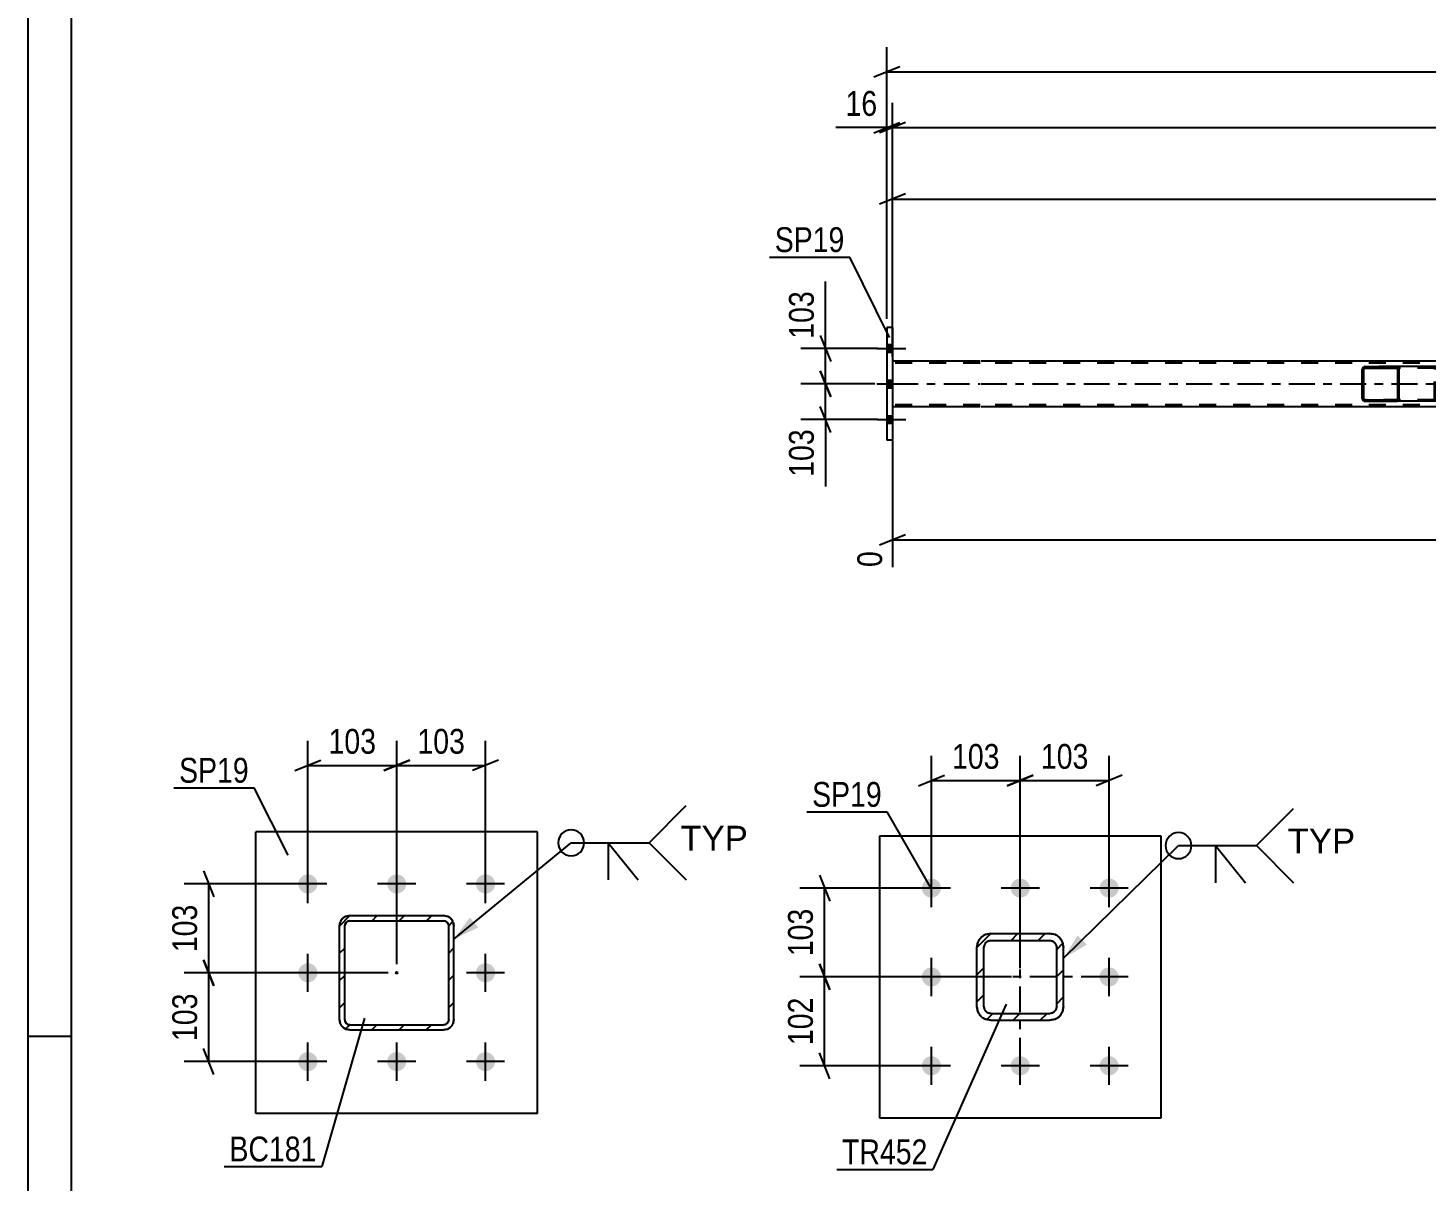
# Model space of a CAD drawing. Header units: millimetres. Extents: x 0 to 841, y 0 to 594.
# Drawn here: x 0 to 161.3, y 132.3 to 265.4 of the extents above; entities that cross this region are included whole.
import ezdxf

# ---------------------------------------------------------------- set-up
doc = ezdxf.new("R2010")
doc.units = ezdxf.units.MM
doc.linetypes.add('DXK_LINE_DOT2', pattern=[3.9198, 1.9599, -1.9599])
doc.linetypes.add('DXK_LINE_DOT3', pattern=[5.9187, 2.979, -0.9799, 0.9799, -0.9799])
doc.styles.add('Arial', font='ARIAL.TTF', dxfattribs={"height": 0.2})
doc.styles.add('Arial Narrow', font='ARIALN.TTF', dxfattribs={"height": 0.2})

# ---------------------------------------------------------------- blocks, each defined once
blk = doc.blocks.new('Unknown-318889209-1133')
at = {"color": 5, "linetype": 'Continuous'}
for p, q in [((0, 594), (0, 0)), ((5, 589), (5, 5)), ((5, 149), (0, 149))]:
    blk.add_line(p, q, dxfattribs=at)
blk = doc.blocks.new('Bolt-318889209-7528 - 7457')
at = {"linetype": 'Continuous'}
for points in [[(104.23, 165.03, -1), (104.23, 167.23, -1)], [(114.48, 165.03, -1), (114.48, 167.23, -1)], [(124.73, 165.03, -1), (124.73, 167.23, -1)], [(104.23, 154.78, -1), (104.23, 156.98, -1)], [(124.73, 154.78, -1), (124.73, 156.98, -1)], [(104.23, 144.53, -1), (104.23, 146.73, -1)], [(114.48, 144.53, -1), (114.48, 146.73, -1)], [(124.73, 144.53, -1), (124.73, 146.73, -1)]]:
    blk.add_hatch(color=1, dxfattribs=at).paths.add_polyline_path(points)
at = {"color": 1, "linetype": 'Continuous'}
for p, q in [((104.23, 163.93), (104.23, 168.33)), ((114.48, 163.93), (114.48, 168.33)), ((124.73, 163.93), (124.73, 168.33)), ((106.43, 166.13), (102.03, 166.13)), ((116.68, 166.13), (112.28, 166.13)), ((126.93, 166.13), (122.53, 166.13)), ((104.23, 153.68), (104.23, 158.08)), ((124.73, 153.68), (124.73, 158.08)), ((106.43, 155.88), (102.03, 155.88)), ((126.93, 155.88), (122.53, 155.88)), ((104.23, 143.43), (104.23, 147.83)), ((114.48, 143.43), (114.48, 147.83)), ((124.73, 143.43), (124.73, 147.83)), ((106.43, 145.63), (102.03, 145.63)), ((116.68, 145.63), (112.28, 145.63)), ((126.93, 145.63), (122.53, 145.63))]:
    blk.add_line(p, q, dxfattribs=at)
blk = doc.blocks.new('Part-318889209-7542 - 7457')
at = {"color": 2, "linetype": 'Continuous'}
for p, q in [((130.73, 172.13), (98.23, 172.13)), ((98.23, 172.13), (98.23, 139.63)), ((130.73, 139.63), (130.73, 172.13)), ((98.23, 139.63), (130.73, 139.63))]:
    blk.add_line(p, q, dxfattribs=at)
blk = doc.blocks.new('Part-318889209-7627 - 7457')
at = {"linetype": 'Continuous'}
h = blk.add_hatch(dxfattribs=at)
h.set_pattern_fill('', scale=0.7, style=0, pattern_type=0)
h.set_pattern_definition([(45, (111.0782, 160.8838), (-1.57154, 1.57154), [])])
h.paths.add_polyline_path([(117.88, 160.88), (111.08, 160.88), (110.47, 160.76), (109.95, 160.42), (109.6, 159.9), (109.48, 159.28), (109.48, 152.48), (109.6, 151.87), (109.95, 151.35), (110.47, 151.01), (111.08, 150.88), (117.88, 150.88), (118.49, 151.01), (119.01, 151.35), (119.36, 151.87), (119.48, 152.48), (119.48, 159.28), (119.36, 159.9), (119.01, 160.42), (118.49, 160.76)])
h.paths.add_polyline_path([(118.62, 159.59), (118.68, 159.28), (118.68, 152.48), (118.62, 152.18), (118.44, 151.92), (118.18, 151.74), (117.88, 151.68), (111.08, 151.68), (110.77, 151.74), (110.51, 151.92), (110.34, 152.18), (110.28, 152.48), (110.28, 159.28), (110.34, 159.59), (110.51, 159.85), (110.77, 160.02), (111.08, 160.08), (117.88, 160.08), (118.18, 160.02), (118.44, 159.85)])
at = {"color": 7, "linetype": 'DXK_LINE_DOT3'}
for p, q in [((114.48, 145.88), (114.48, 165.88)), ((124.48, 155.88), (104.48, 155.88))]:
    blk.add_line(p, q, dxfattribs=at)
at = {"color": 7, "linetype": 'DXK_LINE_DOT2'}
for p, q in [((109.48, 159.28), (109.6, 159.9)), ((110.47, 160.76), (111.08, 160.88)), ((111.08, 160.08), (110.77, 160.02)), ((111.08, 160.88), (117.88, 160.88)), ((111.08, 160.08), (117.88, 160.08)), ((117.88, 160.88), (118.49, 160.76)), ((118.18, 160.02), (117.88, 160.08)), ((119.36, 159.9), (119.48, 159.28)), ((109.48, 152.48), (109.48, 159.28)), ((110.34, 159.59), (110.28, 159.28)), ((110.28, 152.48), (110.28, 159.28)), ((118.68, 159.28), (118.62, 159.59)), ((118.68, 152.48), (118.68, 159.28)), ((119.48, 152.48), (119.48, 159.28)), ((109.6, 151.87), (109.48, 152.48)), ((110.28, 152.48), (110.34, 152.18)), ((110.77, 151.74), (111.08, 151.68)), ((111.08, 151.68), (117.88, 151.68)), ((117.88, 151.68), (118.18, 151.74)), ((118.62, 152.18), (118.68, 152.48)), ((119.48, 152.48), (119.36, 151.87)), ((111.08, 150.88), (110.47, 151.01)), ((111.08, 150.88), (117.88, 150.88)), ((118.49, 151.01), (117.88, 150.88))]:
    blk.add_line(p, q, dxfattribs=at)
at = {"color": 2, "linetype": 'Continuous'}
for p, q in [((109.6, 159.9), (109.48, 159.28)), ((111.08, 160.88), (110.47, 160.76)), ((110.77, 160.02), (111.08, 160.08)), ((111.08, 160.88), (117.88, 160.88)), ((111.08, 160.08), (117.88, 160.08)), ((118.49, 160.76), (117.88, 160.88)), ((117.88, 160.08), (118.18, 160.02)), ((119.48, 159.28), (119.36, 159.9)), ((109.48, 152.48), (109.48, 159.28)), ((110.28, 159.28), (110.34, 159.59)), ((110.28, 152.48), (110.28, 159.28)), ((118.62, 159.59), (118.68, 159.28)), ((118.68, 152.48), (118.68, 159.28)), ((119.48, 152.48), (119.48, 159.28)), ((109.48, 152.48), (109.6, 151.87)), ((110.34, 152.18), (110.28, 152.48)), ((111.08, 151.68), (110.77, 151.74)), ((111.08, 151.68), (117.88, 151.68)), ((118.18, 151.74), (117.88, 151.68)), ((118.68, 152.48), (118.62, 152.18)), ((119.36, 151.87), (119.48, 152.48)), ((110.47, 151.01), (111.08, 150.88)), ((111.08, 150.88), (117.88, 150.88)), ((117.88, 150.88), (118.49, 151.01))]:
    blk.add_line(p, q, dxfattribs=at)
at = {"color": 7, "linetype": 'DXK_LINE_DOT2'}
for centre, radius, start, end in [((111.08, 159.28), 1.6, 112.5, 157.5), ((111.08, 159.28), 0.8, 112.5, 157.5), ((117.88, 159.28), 0.8, 22.5, 67.5), ((117.88, 159.28), 1.6, 22.5, 67.5), ((111.08, 152.48), 1.6, 202.5, 247.5), ((111.08, 152.48), 0.8, 202.5, 247.5), ((117.88, 152.48), 0.8, 292.5, 337.5), ((117.88, 152.48), 1.6, 292.5, 337.5)]:
    blk.add_arc(centre, radius, start, end, dxfattribs=at)
at = {"color": 2, "linetype": 'Continuous'}
for centre, radius, start, end in [((111.08, 159.28), 1.6, 112.5, 157.5), ((111.08, 159.28), 0.8, 112.5, 157.5), ((117.88, 159.28), 0.8, 22.5, 67.5), ((117.88, 159.28), 1.6, 22.5, 67.5), ((111.08, 152.48), 1.6, 202.5, 247.5), ((111.08, 152.48), 0.8, 202.5, 247.5), ((117.88, 152.48), 0.8, 292.5, 337.5), ((117.88, 152.48), 1.6, 292.5, 337.5)]:
    blk.add_arc(centre, radius, start, end, dxfattribs=at)
blk = doc.blocks.new('Part-318889209-2710 - 2549')
at = {"color": 2, "linetype": 'Continuous'}
for p, q in [((99.74, 230.79), (99.1, 230.79)), ((99.1, 230.79), (99.1, 217.79)), ((99.74, 230.79), (99.74, 217.79)), ((99.74, 217.79), (99.1, 217.79))]:
    blk.add_line(p, q, dxfattribs=at)
blk = doc.blocks.new('Part-318889209-2712 - 2549')
at = {"linetype": 'Continuous'}
h = blk.add_hatch(dxfattribs=at)
h.set_pattern_fill('', scale=0.7, style=0, pattern_type=0)
h.set_pattern_definition([(45, (158.1603, 226.0898), (-1.57154, 1.57154), [])])
h.paths.add_polyline_path([(158.19, 225.97), (158.16, 226.09), (158.09, 226.19), (157.98, 226.26), (157.85, 226.29), (154.27, 226.29), (154.14, 226.26), (154.03, 226.19), (153.96, 226.09), (153.93, 225.97), (153.93, 222.61), (153.96, 222.48), (154.03, 222.38), (154.14, 222.31), (154.27, 222.29), (157.85, 222.29), (157.98, 222.31), (158.09, 222.38), (158.16, 222.48), (158.19, 222.61)])
h.paths.add_polyline_path([(158, 222.55), (157.97, 222.49), (157.91, 222.46), (157.85, 222.45), (154.27, 222.45), (154.2, 222.46), (154.15, 222.49), (154.11, 222.55), (154.1, 222.61), (154.1, 225.97), (154.11, 226.03), (154.15, 226.08), (154.2, 226.12), (154.27, 226.13), (157.85, 226.13), (157.91, 226.12), (157.97, 226.08), (158, 226.03), (158.02, 225.97), (158.02, 222.61)])
at = {"color": 2, "linetype": 'Continuous'}
for p, q in [((153.96, 226.09), (153.93, 225.97)), ((153.93, 222.61), (153.93, 225.97)), ((154.1, 225.97), (154.11, 226.03)), ((154.1, 222.61), (154.1, 225.97)), ((154.11, 226.03), (154.15, 226.08)), ((154.27, 226.29), (154.14, 226.26)), ((154.15, 226.08), (154.2, 226.12)), ((154.2, 226.12), (154.27, 226.13)), ((154.27, 226.29), (157.85, 226.29)), ((154.27, 226.13), (157.85, 226.13)), ((165.54, 226.29), (157.85, 226.29)), ((157.98, 226.26), (157.85, 226.29)), ((157.85, 226.13), (157.91, 226.12)), ((157.91, 226.12), (157.97, 226.08)), ((157.97, 226.08), (158, 226.03)), ((158, 226.03), (158.02, 225.97)), ((158.02, 222.61), (158.02, 225.97)), ((158.19, 225.97), (158.16, 226.09)), ((158.19, 222.61), (158.19, 225.97)), ((153.93, 222.61), (153.96, 222.48)), ((154.11, 222.55), (154.1, 222.61)), ((158.02, 222.61), (158, 222.55)), ((158.16, 222.48), (158.19, 222.61)), ((154.15, 222.49), (154.11, 222.55)), ((154.14, 222.31), (154.27, 222.29)), ((154.2, 222.46), (154.15, 222.49)), ((154.27, 222.45), (154.2, 222.46)), ((154.27, 222.45), (157.85, 222.45)), ((154.27, 222.29), (157.85, 222.29)), ((157.91, 222.46), (157.85, 222.45)), ((157.85, 222.29), (157.98, 222.31)), ((165.54, 222.29), (157.85, 222.29)), ((157.97, 222.49), (157.91, 222.46)), ((158, 222.55), (157.97, 222.49))]:
    blk.add_line(p, q, dxfattribs=at)
at = {"color": 7, "linetype": 'DXK_LINE_DOT2'}
for p, q in [((157.85, 226.29), (154.27, 226.29)), ((166.2, 226.13), (154.27, 226.13)), ((162.28, 225.97), (162.31, 226.09)), ((162.28, 222.61), (162.28, 225.97)), ((162.46, 226.03), (162.45, 225.97)), ((162.45, 222.61), (162.45, 225.97)), ((162.5, 226.08), (162.46, 226.03)), ((162.49, 226.26), (162.62, 226.29)), ((162.55, 226.12), (162.5, 226.08)), ((162.62, 226.13), (162.55, 226.12)), ((166.2, 226.29), (165.54, 226.29)), ((166.2, 226.29), (166.33, 226.26)), ((166.26, 226.12), (166.2, 226.13)), ((166.32, 226.08), (166.26, 226.12)), ((166.35, 226.03), (166.32, 226.08)), ((166.37, 225.97), (166.35, 226.03)), ((166.37, 222.61), (166.37, 225.97)), ((166.51, 226.09), (166.54, 225.97)), ((166.54, 225.97), (166.54, 222.61)), ((162.31, 222.48), (162.28, 222.61)), ((162.45, 222.61), (162.46, 222.55)), ((166.35, 222.55), (166.37, 222.61)), ((166.54, 222.61), (166.51, 222.48)), ((166.2, 222.45), (154.27, 222.45)), ((157.85, 222.29), (154.27, 222.29)), ((162.46, 222.55), (162.5, 222.49)), ((162.62, 222.29), (162.49, 222.31)), ((162.5, 222.49), (162.51, 222.48)), ((162.51, 222.48), (162.55, 222.46)), ((162.55, 222.46), (162.62, 222.45)), ((166.2, 222.29), (165.54, 222.29)), ((166.2, 222.45), (166.26, 222.46)), ((166.33, 222.31), (166.2, 222.29)), ((166.26, 222.46), (166.32, 222.49)), ((166.32, 222.49), (166.35, 222.55))]:
    blk.add_line(p, q, dxfattribs=at)
at = {"color": 2, "linetype": 'Continuous'}
for centre, start, end in [((154.26, 225.95), 110.7583, 155.68), ((157.86, 225.95), 24.32, 69.2417), ((154.26, 222.62), 204.32, 249.2417), ((157.86, 222.62), 290.7583, 335.68)]:
    blk.add_arc(centre, 0.331, start, end, dxfattribs=at)
at = {"color": 7, "linetype": 'DXK_LINE_DOT2'}
for centre, start, end in [((162.61, 225.95), 110.7583, 155.68), ((166.21, 225.95), 24.32, 69.2417), ((162.61, 222.62), 204.32, 249.2417), ((166.21, 222.62), 290.7583, 335.68)]:
    blk.add_arc(centre, 0.331, start, end, dxfattribs=at)
blk = doc.blocks.new('Part-318889209-2780 - 2549')
at = {"color": 2, "linetype": 'Continuous'}
for p, q in [((109.86, 226.93), (99.74, 226.93)), ((247.74, 226.93), (109.96, 226.93)), ((109.86, 221.65), (99.74, 221.65)), ((247.74, 221.65), (109.96, 221.65))]:
    blk.add_line(p, q, dxfattribs=at)
at = {"color": 7, "linetype": 'DXK_LINE_DOT2'}
for p, q in [((99.74, 226.93), (99.74, 221.65)), ((109.86, 226.69), (99.74, 226.69)), ((772.08, 226.69), (109.96, 226.69)), ((109.86, 221.89), (99.74, 221.89)), ((772.08, 221.89), (109.96, 221.89))]:
    blk.add_line(p, q, dxfattribs=at)
at = {"color": 7, "linetype": 'DXK_LINE_DOT3'}
for p, q in [((99.74, 224.29), (109.86, 224.29)), ((109.96, 224.29), (772.08, 224.29))]:
    blk.add_line(p, q, dxfattribs=at)
blk = doc.blocks.new('Bolt-318889209-2827 - 2549')
at = {"linetype": 'Continuous'}
for points in [[(99.74, 227.95), (99.74, 228.83), (99.1, 228.83), (99.1, 227.95)], [(99.74, 227.95), (99.74, 228.83), (99.1, 228.83), (99.1, 227.95)], [(99.74, 227.95), (99.74, 228.83), (99.1, 228.83), (99.1, 227.95)], [(99.74, 223.85), (99.74, 224.73), (99.1, 224.73), (99.1, 223.85)], [(99.74, 223.85), (99.74, 224.73), (99.1, 224.73), (99.1, 223.85)], [(99.74, 219.75), (99.74, 220.63), (99.1, 220.63), (99.1, 219.75)], [(99.74, 219.75), (99.74, 220.63), (99.1, 220.63), (99.1, 219.75)], [(99.74, 219.75), (99.74, 220.63), (99.1, 220.63), (99.1, 219.75)]]:
    blk.add_hatch(color=1, dxfattribs=at).paths.add_polyline_path(points)
at = {"color": 1, "linetype": 'Continuous'}
for p, q in [((97.94, 228.39), (101.26, 228.39)), ((97.94, 228.39), (101.26, 228.39)), ((97.94, 228.39), (101.26, 228.39)), ((99.1, 228.83), (99.74, 228.83)), ((99.1, 228.83), (99.74, 228.83)), ((99.1, 228.83), (99.74, 228.83)), ((99.1, 227.95), (99.74, 227.95)), ((99.1, 227.95), (99.74, 227.95)), ((99.1, 227.95), (99.74, 227.95)), ((97.94, 224.29), (101.26, 224.29)), ((97.94, 224.29), (101.26, 224.29)), ((99.1, 224.73), (99.74, 224.73)), ((99.1, 224.73), (99.74, 224.73)), ((99.1, 223.85), (99.74, 223.85)), ((99.1, 223.85), (99.74, 223.85)), ((97.94, 220.19), (101.26, 220.19)), ((97.94, 220.19), (101.26, 220.19)), ((97.94, 220.19), (101.26, 220.19)), ((99.1, 220.63), (99.74, 220.63)), ((99.1, 220.63), (99.74, 220.63)), ((99.1, 220.63), (99.74, 220.63)), ((99.1, 219.75), (99.74, 219.75)), ((99.1, 219.75), (99.74, 219.75)), ((99.1, 219.75), (99.74, 219.75))]:
    blk.add_line(p, q, dxfattribs=at)
blk = doc.blocks.new('Part-318889209-6489 - 6417')
at = {"color": 2, "linetype": 'Continuous'}
for p, q in [((58.79, 172.61), (26.29, 172.61)), ((26.29, 140.11), (26.29, 172.61)), ((58.79, 140.11), (58.79, 172.61)), ((58.79, 140.11), (26.29, 140.11))]:
    blk.add_line(p, q, dxfattribs=at)
blk = doc.blocks.new('Bolt-318889209-6547 - 6417')
at = {"linetype": 'Continuous'}
for points in [[(32.29, 165.51, -1), (32.29, 167.71, -1)], [(42.54, 165.51, -1), (42.54, 167.71, -1)], [(52.79, 165.51, -1), (52.79, 167.71, -1)], [(32.29, 155.26, -1), (32.29, 157.46, -1)], [(52.79, 155.26, -1), (52.79, 157.46, -1)], [(32.29, 145.01, -1), (32.29, 147.21, -1)], [(42.54, 145.01, -1), (42.54, 147.21, -1)], [(52.79, 145.01, -1), (52.79, 147.21, -1)]]:
    blk.add_hatch(color=1, dxfattribs=at).paths.add_polyline_path(points)
at = {"color": 1, "linetype": 'Continuous'}
for p, q in [((32.29, 164.41), (32.29, 168.81)), ((42.54, 164.41), (42.54, 168.81)), ((52.79, 164.41), (52.79, 168.81)), ((34.49, 166.61), (30.09, 166.61)), ((44.74, 166.61), (40.34, 166.61)), ((54.99, 166.61), (50.59, 166.61)), ((32.29, 154.16), (32.29, 158.56)), ((52.79, 154.16), (52.79, 158.56)), ((34.49, 156.36), (30.09, 156.36)), ((54.99, 156.36), (50.59, 156.36)), ((32.29, 143.91), (32.29, 148.31)), ((42.54, 143.91), (42.54, 148.31)), ((52.79, 143.91), (52.79, 148.31)), ((34.49, 146.11), (30.09, 146.11)), ((44.74, 146.11), (40.34, 146.11)), ((54.99, 146.11), (50.59, 146.11))]:
    blk.add_line(p, q, dxfattribs=at)
blk = doc.blocks.new('Part-318889209-6495 - 6417')
at = {"linetype": 'Continuous'}
h = blk.add_hatch(dxfattribs=at)
h.set_pattern_fill('', scale=0.7, style=0, pattern_type=0)
h.set_pattern_definition([(45, (37.1434, 162.9552), (-1.57154, 1.57154), [])])
h.paths.add_polyline_path([(47.94, 162.96), (37.14, 162.96), (36.68, 162.86), (36.29, 162.6), (36.03, 162.21), (35.94, 161.76), (35.94, 150.96), (36.03, 150.5), (36.29, 150.11), (36.68, 149.85), (37.14, 149.76), (47.94, 149.76), (48.4, 149.85), (48.79, 150.11), (49.05, 150.5), (49.14, 150.96), (49.14, 161.76), (49.05, 162.21), (48.79, 162.6), (48.4, 162.86)])
h.paths.add_polyline_path([(48.5, 161.98), (48.54, 161.76), (48.54, 150.96), (48.5, 150.73), (48.37, 150.53), (48.17, 150.4), (47.94, 150.36), (37.14, 150.36), (36.91, 150.4), (36.72, 150.53), (36.59, 150.73), (36.54, 150.96), (36.54, 161.76), (36.59, 161.98), (36.72, 162.18), (36.91, 162.31), (37.14, 162.36), (47.94, 162.36), (48.17, 162.31), (48.37, 162.18)])
blk.add_hatch(color=246, dxfattribs=at).paths.add_polyline_path([(42.54, 156.26, -1), (42.54, 156.46, -1)])
at = {"color": 7, "linetype": 'DXK_LINE_DOT2'}
for p, q in [((36.68, 162.86), (37.14, 162.96)), ((37.14, 162.96), (47.94, 162.96)), ((47.94, 162.96), (48.4, 162.86)), ((35.94, 161.76), (36.03, 162.21)), ((35.94, 150.96), (35.94, 161.76)), ((36.59, 161.98), (36.54, 161.76)), ((36.54, 150.96), (36.54, 161.76)), ((36.72, 162.18), (36.59, 161.98)), ((36.91, 162.31), (36.72, 162.18)), ((37.14, 162.36), (36.91, 162.31)), ((37.14, 162.36), (47.94, 162.36)), ((48.17, 162.31), (47.94, 162.36)), ((48.37, 162.18), (48.17, 162.31)), ((48.5, 161.98), (48.37, 162.18)), ((48.54, 161.76), (48.5, 161.98)), ((48.54, 150.96), (48.54, 161.76)), ((49.05, 162.21), (49.14, 161.76)), ((49.14, 150.96), (49.14, 161.76)), ((36.03, 150.5), (35.94, 150.96)), ((36.54, 150.96), (36.59, 150.73)), ((36.59, 150.73), (36.72, 150.53)), ((36.72, 150.53), (36.91, 150.4)), ((36.91, 150.4), (37.14, 150.36)), ((37.14, 150.36), (47.94, 150.36)), ((47.94, 150.36), (48.17, 150.4)), ((48.17, 150.4), (48.37, 150.53)), ((48.37, 150.53), (48.5, 150.73)), ((48.5, 150.73), (48.54, 150.96)), ((49.14, 150.96), (49.05, 150.5)), ((37.14, 149.76), (36.68, 149.85)), ((37.14, 149.76), (47.94, 149.76)), ((48.4, 149.85), (47.94, 149.76))]:
    blk.add_line(p, q, dxfattribs=at)
at = {"color": 2, "linetype": 'Continuous'}
for p, q in [((37.14, 162.96), (36.68, 162.86)), ((37.14, 162.96), (47.94, 162.96)), ((48.4, 162.86), (47.94, 162.96)), ((36.03, 162.21), (35.94, 161.76)), ((35.94, 150.96), (35.94, 161.76)), ((36.54, 161.76), (36.59, 161.98)), ((36.54, 150.96), (36.54, 161.76)), ((36.59, 161.98), (36.72, 162.18)), ((36.72, 162.18), (36.91, 162.31)), ((36.91, 162.31), (37.14, 162.36)), ((37.14, 162.36), (47.94, 162.36)), ((47.94, 162.36), (48.17, 162.31)), ((48.17, 162.31), (48.37, 162.18)), ((48.37, 162.18), (48.5, 161.98)), ((48.5, 161.98), (48.54, 161.76)), ((48.54, 150.96), (48.54, 161.76)), ((49.14, 161.76), (49.05, 162.21)), ((49.14, 150.96), (49.14, 161.76)), ((35.94, 150.96), (36.03, 150.5)), ((36.59, 150.73), (36.54, 150.96)), ((36.72, 150.53), (36.59, 150.73)), ((36.91, 150.4), (36.72, 150.53)), ((37.14, 150.36), (36.91, 150.4)), ((37.14, 150.36), (47.94, 150.36)), ((48.17, 150.4), (47.94, 150.36)), ((48.37, 150.53), (48.17, 150.4)), ((48.5, 150.73), (48.37, 150.53)), ((48.54, 150.96), (48.5, 150.73)), ((49.05, 150.5), (49.14, 150.96)), ((36.68, 149.85), (37.14, 149.76)), ((37.14, 149.76), (47.94, 149.76)), ((47.94, 149.76), (48.4, 149.85))]:
    blk.add_line(p, q, dxfattribs=at)
at = {"color": 7, "linetype": 'DXK_LINE_DOT3'}
blk.add_line((42.54, 156.36), (42.54, 156.36), dxfattribs=at)
at = {"color": 246, "linetype": 'DXK_LINE_DOT2'}
blk.add_line((42.54, 156.36), (42.54, 156.36), dxfattribs=at)
at = {"color": 246, "linetype": 'Continuous'}
blk.add_circle((42.54, 156.36), 0.1, dxfattribs=at)
at = {"color": 7, "linetype": 'DXK_LINE_DOT2'}
for centre, start, end in [((37.14, 161.76), 112.5, 157.5), ((47.94, 161.76), 22.5, 67.5), ((37.14, 150.96), 202.5, 247.5), ((47.94, 150.96), 292.5, 337.5)]:
    blk.add_arc(centre, 1.2, start, end, dxfattribs=at)
at = {"color": 2, "linetype": 'Continuous'}
for centre, start, end in [((37.14, 161.76), 112.5, 157.5), ((47.94, 161.76), 22.5, 67.5), ((37.14, 150.96), 202.5, 247.5), ((47.94, 150.96), 292.5, 337.5)]:
    blk.add_arc(centre, 1.2, start, end, dxfattribs=at)
blk = doc.blocks.new('StraightDimension-318889209-7645 - 7457')
at = {"color": 7, "linetype": 'Continuous'}
for p, q in [((103.23, 166.13), (89.05, 166.13)), ((91.3, 167.63), (92.5, 164.63)), ((91.9, 155.88), (91.9, 166.13)), ((92.5, 154.38), (91.3, 157.38)), ((113.48, 155.88), (89.05, 155.88))]:
    blk.add_line(p, q, dxfattribs=at)
at = {"color": 0}
blk.add_wipeout([(91.15, 164.35), (86.95, 164.35), (86.95, 157.67), (91.15, 157.67)], dxfattribs=at)
at = {"color": 3, "style": 'Arial Narrow'}
blk.add_text('103', height=2.863, rotation=90.0002, dxfattribs=at).set_placement((90.55, 158.27))
blk = doc.blocks.new('StraightDimension-318889209-7662 - 7457')
at = {"color": 7, "linetype": 'Continuous'}
for p, q in [((91.3, 157.38), (92.5, 154.38)), ((113.48, 155.88), (89.05, 155.88)), ((91.9, 145.63), (91.9, 155.88)), ((92.5, 144.13), (91.3, 147.13)), ((103.23, 145.63), (89.05, 145.63))]:
    blk.add_line(p, q, dxfattribs=at)
at = {"color": 0}
blk.add_wipeout([(91.15, 154.1), (86.95, 154.1), (86.95, 147.42), (91.15, 147.42)], dxfattribs=at)
at = {"color": 3, "style": 'Arial Narrow'}
blk.add_text('102', height=2.863, rotation=90.0002, dxfattribs=at).set_placement((90.55, 148.02))
blk = doc.blocks.new('StraightDimension-318889209-7680 - 7457')
at = {"color": 7, "linetype": 'Continuous'}
for p, q in [((114.48, 156.88), (114.48, 181.39)), ((124.73, 167.13), (124.73, 181.39)), ((112.98, 177.94), (115.98, 179.14)), ((126.23, 179.14), (123.23, 177.94)), ((114.48, 178.54), (124.73, 178.54))]:
    blk.add_line(p, q, dxfattribs=at)
at = {"color": 0}
blk.add_wipeout([(122.95, 179.29), (122.95, 183.49), (116.26, 183.49), (116.26, 179.29)], dxfattribs=at)
at = {"color": 3, "style": 'Arial Narrow'}
blk.add_text('103', height=2.863, dxfattribs=at).set_placement((116.86, 179.89))
blk = doc.blocks.new('StraightDimension-318889209-7697 - 7457')
at = {"color": 7, "linetype": 'Continuous'}
for p, q in [((104.23, 167.13), (104.23, 181.39)), ((114.48, 156.88), (114.48, 181.39)), ((102.73, 177.94), (105.73, 179.14)), ((115.98, 179.14), (112.98, 177.94)), ((104.23, 178.54), (114.48, 178.54))]:
    blk.add_line(p, q, dxfattribs=at)
at = {"color": 0}
blk.add_wipeout([(112.7, 179.29), (112.7, 183.49), (106.01, 183.49), (106.01, 179.29)], dxfattribs=at)
at = {"color": 3, "style": 'Arial Narrow'}
blk.add_text('103', height=2.863, dxfattribs=at).set_placement((106.61, 179.89))
blk = doc.blocks.new('StraightDimension-318889209-3035 - 2549')
at = {"color": 7, "linetype": 'Continuous'}
for p, q in [((99.74, 221.3), (99.74, 203.17)), ((248.54, 212.25), (248.54, 197.68)), ((101.24, 206.9), (98.24, 205.7)), ((247.04, 205.7), (250.04, 206.9)), ((99.74, 206.3), (248.54, 206.3))]:
    blk.add_line(p, q, dxfattribs=at)
at = {"color": 0}
blk.add_wipeout([(178.4, 207.05), (178.4, 211.25), (169.88, 211.25), (169.88, 207.05)], dxfattribs=at)
at = {"color": 0, "linetype": 'Continuous'}
for points in [[(99.14, 205.6), (94.94, 205.6), (94.94, 202.57), (99.14, 202.57)], [(247.94, 205.6), (243.74, 205.6), (243.74, 197.08), (247.94, 197.08)]]:
    blk.add_wipeout(points, dxfattribs=at)
at = {"color": 3, "style": 'Arial Narrow'}
blk.add_text('3793', height=2.863, dxfattribs=at).set_placement((170.48, 207.65))
at = {"color": 3, "linetype": 'Continuous', "style": 'Arial Narrow'}
for s, height, p in [('0', 2.86, (98.54, 203.17)), ('3793', 2.863, (247.34, 197.68))]:
    blk.add_text(s, height=height, rotation=90.0002, dxfattribs=at).set_placement(p)
blk = doc.blocks.new('StraightDimension-318889209-2872 - 2549')
at = {"color": 7, "linetype": 'Continuous'}
for p, q in [((99.1, 231.79), (99.1, 256.72)), ((99.74, 231.79), (99.74, 256.72)), ((97.6, 253.27), (100.6, 254.47)), ((101.24, 254.47), (98.24, 253.27)), ((99.1, 253.87), (99.74, 253.87))]:
    blk.add_line(p, q, dxfattribs=at)
at = {"color": 0}
blk.add_wipeout([(98.57, 254.62), (98.57, 258.82), (93.72, 258.82), (93.72, 254.62)], dxfattribs=at)
at = {"color": 7, "linetype": 'Continuous'}
blk.add_line((99.1, 253.87), (93.19, 253.87), dxfattribs=at)
blk.add_line((99.1, 253.87), (93.19, 253.87), dxfattribs=at)
at = {"color": 3, "style": 'Arial Narrow'}
blk.add_text('16', height=2.863, dxfattribs=at).set_placement((94.32, 255.22))
blk = doc.blocks.new('StraightDimension-318889209-2882 - 2549')
at = {"color": 7, "linetype": 'Continuous'}
for p, q in [((99.74, 231.79), (99.74, 256.72)), ((101.24, 254.47), (98.24, 253.27)), ((99.74, 253.87), (782.3, 253.87))]:
    blk.add_line(p, q, dxfattribs=at)
blk = doc.blocks.new('StraightDimension-318889209-2903 - 2549')
at = {"color": 7, "linetype": 'Continuous'}
for p, q in [((99.1, 231.79), (99.1, 263.14)), ((100.6, 260.89), (97.6, 259.69)), ((99.1, 260.29), (782.94, 260.29))]:
    blk.add_line(p, q, dxfattribs=at)
blk = doc.blocks.new('StraightDimension-318889209-2912 - 2549')
at = {"color": 7, "linetype": 'Continuous'}
for p, q in [((99.74, 227.45), (99.74, 248.47)), ((248.54, 235.53), (248.54, 248.47)), ((101.24, 246.22), (98.24, 245.02)), ((99.74, 245.62), (248.54, 245.62)), ((247.04, 245.02), (250.04, 246.22))]:
    blk.add_line(p, q, dxfattribs=at)
at = {"color": 0}
blk.add_wipeout([(178.4, 246.37), (178.4, 250.57), (169.88, 250.57), (169.88, 246.37)], dxfattribs=at)
at = {"color": 3, "style": 'Arial Narrow'}
blk.add_text('3793', height=2.863, dxfattribs=at).set_placement((170.48, 246.97))
blk = doc.blocks.new('StraightDimension-318889209-2940 - 2549')
at = {"color": 7, "linetype": 'Continuous'}
for p, q in [((91.41, 229.89), (92.61, 226.89)), ((98.1, 228.39), (89.16, 228.39)), ((92.01, 224.29), (92.01, 228.39)), ((97.7, 224.29), (89.16, 224.29)), ((92.61, 222.79), (91.41, 225.79))]:
    blk.add_line(p, q, dxfattribs=at)
at = {"color": 0}
blk.add_wipeout([(91.26, 235.6), (87.06, 235.6), (87.06, 228.91), (91.26, 228.91)], dxfattribs=at)
at = {"color": 7, "linetype": 'Continuous'}
blk.add_line((92.01, 228.39), (92.01, 236.12), dxfattribs=at)
blk.add_line((92.01, 228.39), (92.01, 236.12), dxfattribs=at)
at = {"color": 3, "style": 'Arial Narrow'}
blk.add_text('103', height=2.863, rotation=90.0002, dxfattribs=at).set_placement((90.66, 229.51))
blk = doc.blocks.new('StraightDimension-318889209-2953 - 2549')
at = {"color": 7, "linetype": 'Continuous'}
for p, q in [((97.7, 224.29), (89.16, 224.29)), ((91.41, 225.79), (92.61, 222.79)), ((92.01, 220.19), (92.01, 224.29)), ((92.61, 218.69), (91.41, 221.69)), ((98.1, 220.19), (89.16, 220.19))]:
    blk.add_line(p, q, dxfattribs=at)
at = {"color": 0}
blk.add_wipeout([(91.26, 219.66), (87.06, 219.66), (87.06, 212.98), (91.26, 212.98)], dxfattribs=at)
at = {"color": 7, "linetype": 'Continuous'}
blk.add_line((92.01, 220.19), (92.01, 212.45), dxfattribs=at)
blk.add_line((92.01, 220.19), (92.01, 212.45), dxfattribs=at)
at = {"color": 3, "style": 'Arial Narrow'}
blk.add_text('103', height=2.863, rotation=90.0002, dxfattribs=at).set_placement((90.66, 213.58))
blk = doc.blocks.new('StraightDimension-318889209-6605 - 6417')
at = {"color": 7, "linetype": 'Continuous'}
for p, q in [((42.54, 157.36), (42.54, 183.13)), ((52.79, 167.61), (52.79, 183.13)), ((41.04, 179.68), (44.04, 180.88)), ((54.29, 180.88), (51.29, 179.68)), ((42.54, 180.28), (52.79, 180.28))]:
    blk.add_line(p, q, dxfattribs=at)
at = {"color": 0}
blk.add_wipeout([(51.01, 181.03), (51.01, 185.23), (44.33, 185.23), (44.33, 181.03)], dxfattribs=at)
at = {"color": 3, "style": 'Arial Narrow'}
blk.add_text('103', height=2.863, dxfattribs=at).set_placement((44.93, 181.63))
blk = doc.blocks.new('StraightDimension-318889209-6614 - 6417')
at = {"color": 7, "linetype": 'Continuous'}
for p, q in [((32.29, 167.61), (32.29, 183.13)), ((42.54, 157.36), (42.54, 183.13)), ((30.79, 179.68), (33.79, 180.88)), ((44.04, 180.88), (41.04, 179.68)), ((32.29, 180.28), (42.54, 180.28))]:
    blk.add_line(p, q, dxfattribs=at)
at = {"color": 0}
blk.add_wipeout([(40.76, 181.03), (40.76, 185.23), (34.08, 185.23), (34.08, 181.03)], dxfattribs=at)
at = {"color": 3, "style": 'Arial Narrow'}
blk.add_text('103', height=2.863, dxfattribs=at).set_placement((34.68, 181.63))
blk = doc.blocks.new('StraightDimension-318889209-6624 - 6417')
at = {"color": 7, "linetype": 'Continuous'}
for p, q in [((20.26, 157.86), (21.46, 154.86)), ((41.54, 156.36), (18.01, 156.36)), ((20.86, 146.11), (20.86, 156.36)), ((21.46, 144.61), (20.26, 147.61)), ((31.29, 146.11), (18.01, 146.11))]:
    blk.add_line(p, q, dxfattribs=at)
at = {"color": 0}
blk.add_wipeout([(20.11, 154.57), (15.91, 154.57), (15.91, 147.89), (20.11, 147.89)], dxfattribs=at)
at = {"color": 3, "style": 'Arial Narrow'}
blk.add_text('103', height=2.863, rotation=90.0002, dxfattribs=at).set_placement((19.51, 148.49))
blk = doc.blocks.new('StraightDimension-318889209-6633 - 6417')
at = {"color": 7, "linetype": 'Continuous'}
for p, q in [((20.26, 168.11), (21.46, 165.11)), ((31.29, 166.61), (18.01, 166.61)), ((20.86, 156.36), (20.86, 166.61)), ((21.46, 154.86), (20.26, 157.86)), ((41.54, 156.36), (18.01, 156.36))]:
    blk.add_line(p, q, dxfattribs=at)
at = {"color": 0}
blk.add_wipeout([(20.11, 164.82), (15.91, 164.82), (15.91, 158.14), (20.11, 158.14)], dxfattribs=at)
at = {"color": 3, "style": 'Arial Narrow'}
blk.add_text('103', height=2.863, rotation=90.0002, dxfattribs=at).set_placement((19.51, 158.74))
blk = doc.blocks.new('Mark-318889209-7538 - 7457')
at = {"color": 0}
blk.add_wipeout([(98.51, 175.51), (98.51, 178.51), (90.47, 178.51), (90.47, 175.51)], dxfattribs=at)
blk.add_wipeout([(98.51, 175.51), (98.51, 178.51), (90.47, 178.51), (90.47, 175.51)], dxfattribs=at)
at = {"color": 30, "linetype": 'Continuous'}
for p in [(89.87, 174.91), (104.11, 166.25)]:
    blk.add_line(p, (99.11, 174.91), dxfattribs=at)
at = {"color": 3, "style": 'Arial Narrow'}
blk.add_text('SP19', height=2.863, dxfattribs=at).set_placement((90.47, 175.51))
blk = doc.blocks.new('WeldMark-318889209-7714 - 7457')
at = {"linetype": 'Continuous'}
blk.add_hatch(color=30, dxfattribs=at).paths.add_polyline_path([(122.15, 159.6), (119.48, 158.04), (121.1, 160.67)])
at = {"color": 30, "linetype": 'Continuous'}
for p, q in [((119.48, 158.04), (132.73, 171.03)), ((132.73, 171.03), (141.73, 171.03))]:
    blk.add_line(p, q, dxfattribs=at)
at = {"color": 3, "linetype": 'Continuous'}
for q in [(140.45, 166.74), (137.02, 166.74)]:
    blk.add_line((137.02, 171.03), q, dxfattribs=at)
for start, end in [(90, 270), (270, 90)]:
    blk.add_arc((132.73, 171.03), 1.5, start, end, dxfattribs=at)
at = {"color": 0, "linetype": 'Continuous'}
blk.add_wipeout([(153.11, 170.13), (153.11, 173.13), (145.33, 173.13), (145.33, 170.13)], dxfattribs=at)
blk.add_wipeout([(153.11, 170.13), (153.11, 173.13), (145.33, 173.13), (145.33, 170.13)], dxfattribs=at)
at = {"color": 3, "linetype": 'Continuous'}
for q in [(146.02, 175.31), (146.02, 166.74)]:
    blk.add_line((141.73, 171.03), q, dxfattribs=at)
at = {"color": 3, "linetype": 'Continuous', "style": 'Arial'}
blk.add_text('TYP', height=2.865, dxfattribs=at).set_placement((145.33, 170.13))
blk = doc.blocks.new('Mark-318889209-7623 - 7457')
at = {"color": 0}
blk.add_wipeout([(103.79, 134.27), (103.79, 137.27), (93.92, 137.27), (93.92, 134.27)], dxfattribs=at)
blk.add_wipeout([(103.79, 134.27), (103.79, 137.27), (93.92, 137.27), (93.92, 134.27)], dxfattribs=at)
at = {"color": 30, "linetype": 'Continuous'}
for p in [(112.84, 152.73), (93.32, 133.67)]:
    blk.add_line(p, (104.39, 133.67), dxfattribs=at)
at = {"color": 3, "style": 'Arial Narrow'}
blk.add_text('TR452', height=2.863, dxfattribs=at).set_placement((93.92, 134.27))
blk = doc.blocks.new('Mark-318889209-2706 - 2549')
at = {"color": 0}
blk.add_wipeout([(94.2, 239.51), (94.2, 242.51), (86.16, 242.51), (86.16, 239.51)], dxfattribs=at)
blk.add_wipeout([(94.2, 239.51), (94.2, 242.51), (86.16, 242.51), (86.16, 239.51)], dxfattribs=at)
at = {"color": 30, "linetype": 'Continuous'}
for p in [(85.56, 238.91), (99.39, 229.65)]:
    blk.add_line(p, (94.8, 238.91), dxfattribs=at)
at = {"color": 3, "style": 'Arial Narrow'}
blk.add_text('SP19', height=2.863, dxfattribs=at).set_placement((86.16, 239.51))
blk = doc.blocks.new('Mark-318889209-6485 - 6417')
at = {"color": 0}
blk.add_wipeout([(25.48, 178.29), (25.48, 181.29), (17.44, 181.29), (17.44, 178.29)], dxfattribs=at)
blk.add_wipeout([(25.48, 178.29), (25.48, 181.29), (17.44, 181.29), (17.44, 178.29)], dxfattribs=at)
at = {"color": 30, "linetype": 'Continuous'}
for p in [(16.84, 177.69), (30.02, 169.92)]:
    blk.add_line(p, (26.08, 177.69), dxfattribs=at)
at = {"color": 3, "style": 'Arial Narrow'}
blk.add_text('SP19', height=2.863, dxfattribs=at).set_placement((17.44, 178.29))
blk = doc.blocks.new('Mark-318889209-6491 - 6417')
at = {"color": 0}
blk.add_wipeout([(33.3, 134.6), (33.3, 137.6), (23.25, 137.6), (23.25, 134.6)], dxfattribs=at)
blk.add_wipeout([(33.3, 134.6), (33.3, 137.6), (23.25, 137.6), (23.25, 134.6)], dxfattribs=at)
at = {"color": 30, "linetype": 'Continuous'}
for p in [(38.81, 151.12), (22.65, 134)]:
    blk.add_line(p, (33.9, 134), dxfattribs=at)
at = {"color": 3, "style": 'Arial Narrow'}
blk.add_text('BC181', height=2.863, dxfattribs=at).set_placement((23.25, 134.6))
blk = doc.blocks.new('WeldMark-318889209-6642 - 6417')
at = {"linetype": 'Continuous'}
blk.add_hatch(color=30, dxfattribs=at).paths.add_polyline_path([(51.94, 161.58), (49.14, 160.25), (50.99, 162.74)])
at = {"color": 30, "linetype": 'Continuous'}
for p, q in [((49.14, 160.25), (62.67, 171.35)), ((62.67, 171.35), (71.67, 171.35))]:
    blk.add_line(p, q, dxfattribs=at)
at = {"color": 3, "linetype": 'Continuous'}
for q in [(70.38, 167.07), (66.95, 167.07)]:
    blk.add_line((66.95, 171.35), q, dxfattribs=at)
for start, end in [(90, 270), (270, 90)]:
    blk.add_arc((62.67, 171.35), 1.5, start, end, dxfattribs=at)
at = {"color": 0, "linetype": 'Continuous'}
blk.add_wipeout([(83.04, 170.45), (83.04, 173.45), (75.27, 173.45), (75.27, 170.45)], dxfattribs=at)
blk.add_wipeout([(83.04, 170.45), (83.04, 173.45), (75.27, 173.45), (75.27, 170.45)], dxfattribs=at)
at = {"color": 3, "linetype": 'Continuous'}
for q in [(75.95, 175.64), (75.95, 167.07)]:
    blk.add_line((71.67, 171.35), q, dxfattribs=at)
at = {"color": 3, "linetype": 'Continuous', "style": 'Arial'}
blk.add_text('TYP', height=2.865, dxfattribs=at).set_placement((75.27, 170.45))

msp = doc.modelspace()

# ---------------------------------------------------------------- block references
for name in ['Unknown-318889209-1133', 'Part-318889209-2710 - 2549', 'Bolt-318889209-2827 - 2549', 'Part-318889209-2780 - 2549', 'Part-318889209-2712 - 2549', 'Part-318889209-6489 - 6417', 'Part-318889209-7542 - 7457', 'Bolt-318889209-6547 - 6417', 'Bolt-318889209-7528 - 7457', 'Part-318889209-7627 - 7457', 'Part-318889209-6495 - 6417']:
    msp.add_blockref(name, (0, 0))

# ---------------------------------------------------------------- next in the draw order: block references
for name in ['StraightDimension-318889209-2872 - 2549', 'StraightDimension-318889209-3035 - 2549', 'StraightDimension-318889209-6605 - 6417', 'StraightDimension-318889209-7645 - 7457']:
    msp.add_blockref(name, (0, 0))

# ---------------------------------------------------------------- next in the draw order: block references
for name in ['StraightDimension-318889209-2882 - 2549', 'StraightDimension-318889209-6614 - 6417', 'WeldMark-318889209-6642 - 6417', 'StraightDimension-318889209-7662 - 7457']:
    msp.add_blockref(name, (0, 0))

# ---------------------------------------------------------------- next in the draw order: block references
for name in ['StraightDimension-318889209-2903 - 2549', 'StraightDimension-318889209-7680 - 7457', 'Mark-318889209-6485 - 6417', 'StraightDimension-318889209-6624 - 6417', 'Mark-318889209-7623 - 7457']:
    msp.add_blockref(name, (0, 0))

# ---------------------------------------------------------------- next in the draw order: block references
for name in ['StraightDimension-318889209-2912 - 2549', 'StraightDimension-318889209-7697 - 7457', 'WeldMark-318889209-7714 - 7457', 'StraightDimension-318889209-6633 - 6417', 'Mark-318889209-6491 - 6417']:
    msp.add_blockref(name, (0, 0))

# ---------------------------------------------------------------- next in the draw order: block references
for name in ['StraightDimension-318889209-2940 - 2549', 'Mark-318889209-7538 - 7457']:
    msp.add_blockref(name, (0, 0))

# ---------------------------------------------------------------- next in the draw order: block references
for name in ['Mark-318889209-2706 - 2549', 'StraightDimension-318889209-2953 - 2549']:
    msp.add_blockref(name, (0, 0))

doc.saveas('drawing.dxf')
